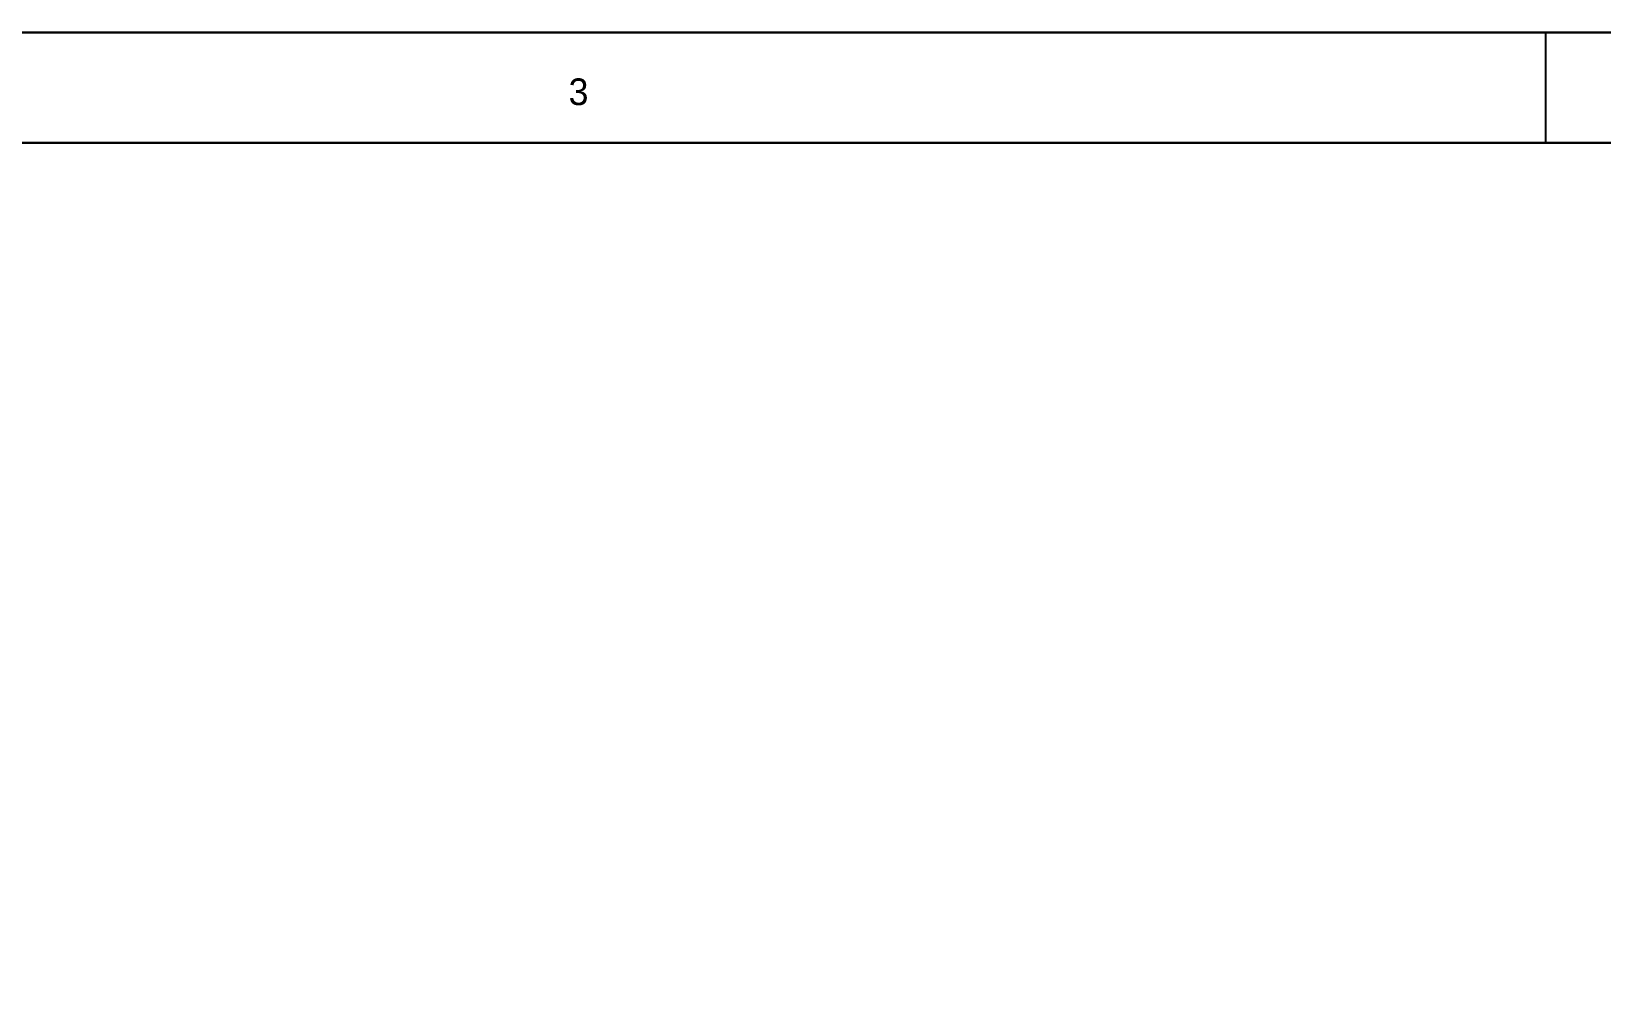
# Model space of a CAD drawing. Header units: millimetres. Extents: x 0 to 20.9, y 0 to 9.5.
# Drawn here: x 7.679 to 10.535, y 7.769 to 9.502 of the extents above; entities that cross this region are included whole.
import ezdxf

# ---------------------------------------------------------------- set-up
doc = ezdxf.new("R2010")
doc.units = ezdxf.units.MM
doc.header["$MEASUREMENT"] = 0
doc.layers.add('Sheet', color=255, linetype='Continuous')

msp = doc.modelspace()

# ---------------------------------------------------------------- linework, layer by layer
at = {"layer": 'Sheet', "const_width": 0.0039}
for points in [[(0.0008, 9.5), (0.0008, 0), (20.8661, 0), (20.8661, 9.5), (0.0008, 9.5), (0.0008, 9.5)], [(0.0008, 9.5), (20.8661, 9.5), (20.8661, 0), (0.0008, 0), (0.0008, 9.5)], [(0.2005, 9.2995), (0.2005, 0.1997), (20.6665, 0.1997), (20.6665, 9.2995), (0.2005, 9.2995), (0.2005, 9.2995)], [(0.2005, 9.2995), (20.6665, 9.2995), (20.6665, 0.1997), (0.2005, 0.1997), (0.2005, 9.2995)]]:
    msp.add_lwpolyline(points, close=True, dxfattribs=at)
msp.add_lwpolyline([(10.4331, 9.5), (10.4331, 9.2999)], dxfattribs=at)

# ---------------------------------------------------------------- texts
at = {"layer": 'Sheet'}
msp.add_text('3', height=0.0485, dxfattribs=at).set_placement((8.6562, 9.368))

doc.saveas('drawing.dxf')
